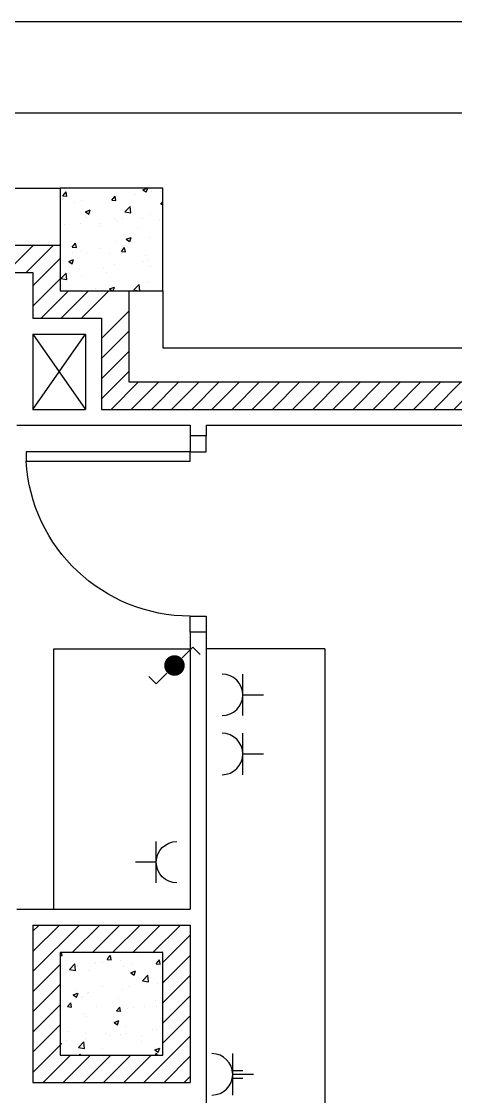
# Model space of a CAD drawing. Extents: x 33.7 to 63.4, y -76.7 to 11.5.
# Drawn here: x 48.243 to 50.146, y -28.8 to -24.088 of the extents above; entities that cross this region are included whole.
import ezdxf

# ---------------------------------------------------------------- set-up
doc = ezdxf.new("R2010")
doc.units = 0
doc.header["$LTSCALE"] = 0.375
doc.layers.get('0').update_dxf_attribs({"linetype": 'CONTINUOUS'})
for name, color, linetype in [('AUX', 7, 'CONTINUOUS'), ('CARPINTERIA', 44, 'CONTINUOUS'), ('FORMATO', 3, 'CONTINUOUS'), ('INSONORIZACION', 43, 'CONTINUOUS'), ('MUEBLES', 1, 'CONTINUOUS'), ('MUROS', 3, 'CONTINUOUS'), ('PILARES', 2, 'CONTINUOUS'), ('TEXTOS', 2, 'CONTINUOUS')]:
    doc.layers.add(name, color=color, linetype=linetype)

# ---------------------------------------------------------------- blocks, each defined once
blk = doc.blocks.new('*X30')
at = {"color": 0}
for p, q in [((162.1708, 141.7531), (162.2908, 141.8731)), ((162.2592, 141.7531), (162.3792, 141.8731)), ((162.2885, 141.694), (162.4085, 141.814)), ((162.2885, 141.6056), (162.4085, 141.7256)), ((162.3244, 141.5531), (162.4444, 141.6731)), ((162.4128, 141.5531), (162.5328, 141.6731)), ((162.5012, 141.5531), (162.6212, 141.6731)), ((162.5885, 141.4637), (162.7085, 141.5837)), ((162.5885, 141.3753), (162.7085, 141.4953)), ((162.5885, 141.2869), (162.7085, 141.4069)), ((162.5885, 141.1985), (162.7085, 141.3185)), ((162.6315, 141.1531), (162.7515, 141.2731)), ((162.7199, 141.1531), (162.8399, 141.2731)), ((162.8083, 141.1531), (162.9283, 141.2731)), ((162.8967, 141.1531), (163.0167, 141.2731)), ((162.985, 141.1531), (163.105, 141.2731)), ((163.0734, 141.1531), (163.1934, 141.2731)), ((163.1618, 141.1531), (163.2818, 141.2731)), ((163.2502, 141.1531), (163.3702, 141.2731)), ((163.3386, 141.1531), (163.4586, 141.2731)), ((163.427, 141.1531), (163.547, 141.2731)), ((163.5154, 141.1531), (163.6354, 141.2731)), ((163.6038, 141.1531), (163.7238, 141.2731)), ((163.6922, 141.1531), (163.8122, 141.2731)), ((163.7805, 141.1531), (163.9005, 141.2731)), ((163.8689, 141.1531), (163.9889, 141.2731)), ((163.9573, 141.1531), (164.0773, 141.2731)), ((164.0457, 141.1531), (164.1657, 141.2731)), ((164.1341, 141.1531), (164.2541, 141.2731))]:
    blk.add_line(p, q, dxfattribs=at)
blk = doc.blocks.new('*X19')
at = {"color": 0}
for p, q in [((162.4194, 142.0893), (162.4338, 142.1066)), ((162.4253, 142.1194), (162.4253, 142.1194)), ((162.4374, 142.0876), (162.4339, 142.1064)), ((162.7363, 142.0942), (162.7363, 142.0942)), ((162.7707, 142.1158), (162.7898, 142.1231)), ((162.7707, 142.1158), (162.7856, 142.1057)), ((162.7857, 142.1056), (162.7916, 142.1231)), ((162.8076, 142.1079), (162.8076, 142.1079)), ((162.8499, 142.1091), (162.8499, 142.1091)), ((162.4194, 142.0893), (162.4373, 142.0878)), ((162.4717, 142.0593), (162.4717, 142.0593)), ((162.5021, 142.0676), (162.5021, 142.0676)), ((162.6345, 142.0705), (162.649, 142.0877)), ((162.6345, 142.0705), (162.6525, 142.0689)), ((162.6526, 142.0688), (162.6491, 142.0876)), ((162.6561, 142.0887), (162.6561, 142.0887)), ((162.6612, 142.0843), (162.6612, 142.0843)), ((162.8497, 142.0517), (162.8585, 142.0622)), ((162.8497, 142.0517), (162.8585, 142.0509)), ((162.5186, 142.019), (162.5396, 142.0271)), ((162.5186, 142.019), (162.5335, 142.009)), ((162.5337, 142.0089), (162.5397, 142.027)), ((162.5399, 142.0144), (162.5399, 142.0144)), ((162.6909, 142.0181), (162.7143, 142.0425)), ((162.6909, 142.0181), (162.7176, 142.014)), ((162.7177, 142.0138), (162.7144, 142.0423)), ((162.7149, 142.0445), (162.7149, 142.0445)), ((162.804, 142.008), (162.804, 142.008)), ((162.4261, 141.9611), (162.4261, 141.9611)), ((162.4984, 141.9677), (162.4984, 141.9677)), ((162.523, 141.9946), (162.523, 141.9946)), ((162.5823, 141.966), (162.5823, 141.966)), ((162.5862, 141.9543), (162.5862, 141.9543)), ((162.6524, 141.9888), (162.6524, 141.9888)), ((162.6574, 141.9758), (162.6574, 141.9758)), ((162.6831, 141.9879), (162.6831, 141.9879)), ((162.771, 141.9908), (162.771, 141.9908)), ((162.8433, 141.9811), (162.8433, 141.9811)), ((162.6977, 141.8983), (162.7187, 141.9063)), ((162.7127, 141.8881), (162.7188, 141.9062)), ((162.7464, 141.9476), (162.7464, 141.9476)), ((162.8003, 141.9082), (162.8003, 141.9082)), ((162.461, 141.8637), (162.4755, 141.8809)), ((162.461, 141.8637), (162.4789, 141.8621)), ((162.479, 141.862), (162.4756, 141.8808)), ((162.4948, 141.8678), (162.4948, 141.8678)), ((162.6488, 141.889), (162.6488, 141.889)), ((162.6762, 141.8448), (162.6906, 141.8621)), ((162.6942, 141.8432), (162.6907, 141.862)), ((162.6921, 141.8725), (162.6921, 141.8725)), ((162.6977, 141.8983), (162.7126, 141.8882)), ((162.7025, 141.8655), (162.7025, 141.8655)), ((162.4633, 141.8421), (162.4633, 141.8421)), ((162.5033, 141.8476), (162.5033, 141.8476)), ((162.5275, 141.8354), (162.5275, 141.8354)), ((162.5784, 141.8575), (162.5784, 141.8575)), ((162.6234, 141.8354), (162.6234, 141.8354)), ((162.6762, 141.8448), (162.6941, 141.8433)), ((162.7836, 141.8286), (162.7836, 141.8286)), ((162.4456, 141.8015), (162.4666, 141.8096)), ((162.4456, 141.8015), (162.4606, 141.7914)), ((162.4607, 141.7913), (162.4667, 141.8094)), ((162.4911, 141.768), (162.4911, 141.768)), ((162.5994, 141.7696), (162.5994, 141.7696)), ((162.6452, 141.7891), (162.6452, 141.7891)), ((162.7744, 141.7996), (162.7744, 141.7996)), ((162.7967, 141.8083), (162.7967, 141.8083)), ((162.8026, 141.7791), (162.8026, 141.7791)), ((162.4105, 141.7259), (162.4339, 141.7502)), ((162.4105, 141.7259), (162.4372, 141.7217)), ((162.4244, 141.7395), (162.4244, 141.7395)), ((162.4244, 141.7293), (162.4244, 141.7293)), ((162.4373, 141.7216), (162.434, 141.7501)), ((162.4995, 141.7392), (162.4995, 141.7392)), ((162.6131, 141.7542), (162.6131, 141.7542)), ((162.565, 141.6821), (162.565, 141.6821)), ((162.6247, 141.6807), (162.6457, 141.6888)), ((162.6247, 141.6807), (162.6359, 141.6731)), ((162.6406, 141.6731), (162.6458, 141.6886)), ((162.6415, 141.6892), (162.6415, 141.6892)), ((162.7252, 141.6753), (162.7252, 141.6753)), ((162.7307, 141.6762), (162.754, 141.7006)), ((162.7307, 141.6762), (162.7506, 141.6731)), ((162.7573, 141.6731), (162.7542, 141.7004)), ((162.793, 141.7084), (162.793, 141.7084)), ((162.4085, 138.76), (162.4161, 138.7594)), ((162.4163, 138.7592), (162.4137, 138.7731)), ((162.6134, 138.7421), (162.6279, 138.7594)), ((162.6314, 138.7404), (162.628, 138.7592)), ((162.7673, 138.7605), (162.7673, 138.7605)), ((162.4483, 138.6985), (162.4717, 138.7229)), ((162.4751, 138.6942), (162.4718, 138.7227)), ((162.4838, 138.715), (162.4838, 138.715)), ((162.5589, 138.7249), (162.5589, 138.7249)), ((162.5634, 138.7301), (162.5634, 138.7301)), ((162.5923, 138.7305), (162.5923, 138.7305)), ((162.6134, 138.7421), (162.6313, 138.7406)), ((162.6725, 138.7398), (162.6725, 138.7398)), ((162.6836, 138.7124), (162.6836, 138.7124)), ((162.7235, 138.7233), (162.7235, 138.7233)), ((162.8286, 138.7233), (162.843, 138.7405)), ((162.8286, 138.7233), (162.8465, 138.7217)), ((162.8394, 138.7349), (162.8394, 138.7349)), ((162.8466, 138.7216), (162.8431, 138.7404)), ((162.4174, 138.7004), (162.4174, 138.7004)), ((162.4483, 138.6985), (162.475, 138.6944)), ((162.5321, 138.6932), (162.5321, 138.6932)), ((162.7171, 138.6838), (162.7381, 138.6919)), ((162.7171, 138.6838), (162.732, 138.6737)), ((162.7322, 138.6736), (162.7382, 138.6917)), ((162.7685, 138.6489), (162.7918, 138.6732)), ((162.7953, 138.6446), (162.7919, 138.6731)), ((162.8581, 138.6563), (162.8581, 138.6563)), ((162.5936, 138.6215), (162.5936, 138.6215)), ((162.6799, 138.6125), (162.6799, 138.6125)), ((162.7069, 138.6255), (162.7069, 138.6255)), ((162.7685, 138.6489), (162.7951, 138.6447)), ((162.783, 138.6464), (162.783, 138.6464)), ((162.8358, 138.635), (162.8358, 138.635)), ((162.4651, 138.587), (162.4861, 138.5951)), ((162.4651, 138.587), (162.48, 138.577)), ((162.4799, 138.6065), (162.4799, 138.6065)), ((162.4801, 138.5768), (162.4862, 138.595)), ((162.505, 138.5768), (162.505, 138.5768)), ((162.5284, 138.5933), (162.5284, 138.5933)), ((162.5319, 138.5955), (162.5319, 138.5955)), ((162.6651, 138.57), (162.6651, 138.57)), ((162.8253, 138.5632), (162.8253, 138.5632)), ((162.4398, 138.5353), (162.4543, 138.5525)), ((162.4398, 138.5353), (162.4578, 138.5337)), ((162.4579, 138.5336), (162.4544, 138.5524)), ((162.5682, 138.5365), (162.5682, 138.5365)), ((162.655, 138.5165), (162.6695, 138.5337)), ((162.655, 138.5165), (162.6729, 138.5149)), ((162.6731, 138.5148), (162.6696, 138.5336)), ((162.7041, 138.5281), (162.7041, 138.5281)), ((162.7284, 138.5297), (162.7284, 138.5297)), ((162.7792, 138.538), (162.7792, 138.538)), ((162.8321, 138.5351), (162.8321, 138.5351)), ((162.5146, 138.5032), (162.5146, 138.5032)), ((162.5248, 138.4934), (162.5248, 138.4934)), ((162.6441, 138.4662), (162.6651, 138.4743)), ((162.6441, 138.4662), (162.659, 138.4562)), ((162.6592, 138.4561), (162.6652, 138.4742)), ((162.6763, 138.5126), (162.6763, 138.5126)), ((162.4453, 138.4243), (162.4453, 138.4243)), ((162.6945, 138.4465), (162.6945, 138.4465)), ((162.7003, 138.4197), (162.7003, 138.4197)), ((162.8139, 138.4346), (162.8139, 138.4346)), ((162.8285, 138.4353), (162.8285, 138.4353)), ((162.4085, 138.3758), (162.4131, 138.3775)), ((162.4085, 138.3636), (162.4132, 138.3774)), ((162.4357, 138.3849), (162.4357, 138.3849)), ((162.4881, 138.3566), (162.5114, 138.381)), ((162.5149, 138.3524), (162.5115, 138.3808)), ((162.5196, 138.4165), (162.5196, 138.4165)), ((162.5211, 138.3936), (162.5211, 138.3936)), ((162.6054, 138.4175), (162.6054, 138.4175)), ((162.6252, 138.4098), (162.6252, 138.4098)), ((162.6727, 138.4128), (162.6727, 138.4128)), ((162.7656, 138.4108), (162.7656, 138.4108)), ((162.7664, 138.3806), (162.7664, 138.3806)), ((162.4881, 138.3566), (162.5147, 138.3525)), ((162.4928, 138.3231), (162.4959, 138.3269)), ((162.4967, 138.3231), (162.496, 138.3267)), ((162.5914, 138.3506), (162.5914, 138.3506)), ((162.8232, 138.3455), (162.8442, 138.3535)), ((162.8232, 138.3455), (162.8381, 138.3354)), ((162.8238, 138.3231), (162.8316, 138.3313)), ((162.8248, 138.3354), (162.8248, 138.3354)), ((162.8327, 138.3231), (162.8317, 138.3312)), ((162.8382, 138.3353), (162.8443, 138.3534))]:
    blk.add_line(p, q, dxfattribs=at)
blk = doc.blocks.new('$HO07200007N')
at = {"color": 0}
for p, q in [((0.07, 0), (0.07, 0.72)), ((0.07, 0.72), (0.11, 0.72)), ((0.11, 0.72), (0.11, 0)), ((0, 0), (0.07, 0)), ((0.07, 0), (0.07, -0.07)), ((0.11, 0), (0.07, 0)), ((0.07, -0.07), (0, -0.07))]:
    blk.add_line(p, q, dxfattribs=at)
blk.add_arc((0.0679, -0.0009), 0.7221, 0.0689, 86.658, dxfattribs=at)
blk = doc.blocks.new('$P107200007N07000N')
at = {"color": 0}
for p, q in [((0, 0.07), (0, 0.07)), ((0.86, 0.07), (0.79, 0.07)), ((0.79, 0.07), (0.79, 0)), ((0.86, 0.07), (0.86, 0.07)), ((0, 0), (0, 0)), ((0.79, 0), (0.86, 0)), ((0.86, 0), (0.86, 0))]:
    blk.add_line(p, q, dxfattribs=at)
at = {"color": 0, "invisible_edges": 15}
blk.add_3dface([(0, 0), (0.86, 0), (0.86, 0.07), (0, 0.07)], dxfattribs=at)
at = {"color": 0}
blk.add_blockref('$HO07200007N', (0, 0.07), dxfattribs=at)
blk = doc.blocks.new('*X15')
at = {"color": 0}
for p, q in [((162.2885, 138.6888), (162.4928, 138.8931)), ((162.2885, 138.7772), (162.4044, 138.8931)), ((162.2885, 138.8656), (162.316, 138.8931)), ((162.4612, 138.7731), (162.5812, 138.8931)), ((162.5496, 138.7731), (162.6696, 138.8931)), ((162.638, 138.7731), (162.758, 138.8931)), ((162.7264, 138.7731), (162.8464, 138.8931)), ((162.8148, 138.7731), (162.9348, 138.8931)), ((162.8585, 138.7285), (162.9785, 138.8485)), ((162.8585, 138.6401), (162.9785, 138.7601)), ((162.2885, 138.6004), (162.4085, 138.7204)), ((162.8585, 138.5517), (162.9785, 138.6717)), ((162.2885, 138.5121), (162.4085, 138.6321)), ((162.8585, 138.4633), (162.9785, 138.5833)), ((162.2885, 138.4237), (162.4085, 138.5437)), ((162.8585, 138.3749), (162.9785, 138.4949)), ((162.2885, 138.3353), (162.4085, 138.4553)), ((162.7751, 138.2031), (162.9785, 138.4066)), ((162.2885, 138.2469), (162.4085, 138.3669)), ((162.3331, 138.2031), (162.4531, 138.3231)), ((162.4215, 138.2031), (162.5415, 138.3231)), ((162.5099, 138.2031), (162.6299, 138.3231)), ((162.5983, 138.2031), (162.7183, 138.3231)), ((162.6867, 138.2031), (162.8067, 138.3231)), ((162.8635, 138.2031), (162.9785, 138.3182)), ((162.9519, 138.2031), (162.9785, 138.2298))]:
    blk.add_line(p, q, dxfattribs=at)
blk = doc.blocks.new('ELENC2')
at = {"linetype": 'Continuous'}
for p, q in [((-0.181818, 0.181818), (0.181818, 0.181818)), ((0, 0.181818), (0, 0))]:
    blk.add_line(p, q, dxfattribs=at)
blk.add_arc((0, 0.363636), 0.181818, 180, 0, dxfattribs=at)
blk = doc.blocks.new('ELICO')
at = {"linetype": 'Continuous'}
for p, q in [((0.0681, 0.0681), (0.1607, 0.1607)), ((0.1607, 0.1607), (0.225, 0.0964)), ((-0.0681, -0.0681), (-0.1607, -0.1607)), ((-0.1607, -0.1607), (-0.225, -0.0964))]:
    blk.add_line(p, q, dxfattribs=at)
at = {"linetype": 'Continuous', "const_width": 0.09}
blk.add_lwpolyline([(-0.045, 0, 1), (0.045, 0, 1)], format="xyb", close=True, dxfattribs=at)
blk = doc.blocks.new('ELENC4')
at = {"linetype": 'Continuous'}
for p, q in [((-0.1818, 0.1818), (0.1818, 0.1818)), ((-0.0327, 0.1848), (-0.0327, 0.0935)), ((0, 0), (0, 0.1818)), ((0.0327, 0.1848), (0.0327, 0.0935))]:
    blk.add_line(p, q, dxfattribs=at)
blk.add_arc((0, 0.3636), 0.1818, 180, 0, dxfattribs=at)

msp = doc.modelspace()

# ---------------------------------------------------------------- linework, layer by layer
at = {"layer": 'AUX'}
for p, q in [((48.2932, -25.4581), (48.5232, -25.7881)), ((48.2932, -25.7881), (48.5232, -25.4581))]:
    msp.add_line(p, q, dxfattribs=at)
at = {"layer": 'FORMATO', "color": 7, "linetype": 'ByBlock'}
msp.add_lwpolyline([(33.6764, -45.0883), (33.6764, -24.0883), (63.3764, -24.0883), (63.3764, -45.0883), (33.6764, -45.0883)], dxfattribs=at)
at = {"layer": 'FORMATO', "linetype": 'ByBlock'}
msp.add_lwpolyline([(34.6764, -44.6883), (34.6764, -24.4883), (62.9764, -24.4883), (62.9764, -44.6883), (34.6764, -44.6883)], dxfattribs=at)
at = {"layer": 'MUEBLES'}
for p, q in [((48.9832, -26.8397), (48.3832, -26.8397)), ((48.3832, -26.8397), (48.3832, -27.9781)), ((49.5728, -26.8378), (49.0532, -26.8378)), ((49.5728, -26.8378), (49.5728, -28.4478)), ((49.5728, -28.4478), (49.5728, -30.0478))]:
    msp.add_line(p, q, dxfattribs=at)
at = {"layer": 'MUROS'}
for p, q in [((43.3132, -24.8181), (48.4132, -24.8181)), ((43.3132, -25.0681), (48.4132, -25.0681)), ((45.9103, -25.1881), (48.2932, -25.1881)), ((48.2932, -25.1881), (48.2932, -25.3881)), ((48.7132, -25.2681), (48.7132, -25.6681)), ((48.8632, -25.2681), (48.8632, -25.5181)), ((48.2932, -25.3881), (48.5932, -25.3881)), ((48.5932, -25.3881), (48.5932, -25.7881)), ((48.2932, -25.4581), (48.2932, -25.7881)), ((48.2932, -25.4581), (48.5232, -25.4581)), ((48.5232, -25.4581), (48.5232, -25.7881)), ((48.8632, -25.5181), (52.5632, -25.5181)), ((48.7132, -25.6681), (52.5632, -25.6681)), ((48.2932, -25.7881), (48.5232, -25.7881)), ((48.5932, -25.7881), (52.3314, -25.7881)), ((48.2232, -25.8581), (48.9832, -25.8581)), ((48.9832, -25.8581), (48.9832, -25.9045)), ((49.0532, -25.8581), (52.2614, -25.8581)), ((49.0532, -25.8581), (49.0532, -25.9045)), ((49.0532, -25.9045), (48.9832, -25.9045)), ((49.0532, -26.7645), (48.9832, -26.7645)), ((48.9832, -26.7645), (48.9832, -27.9781)), ((49.0532, -26.7645), (49.0532, -31.9581)), ((48.2232, -27.9781), (48.9832, -27.9781)), ((48.2932, -28.0481), (48.2932, -28.7381)), ((48.2932, -28.0481), (48.9832, -28.0481)), ((48.9832, -28.0481), (48.9832, -28.7381)), ((48.2932, -28.7381), (48.9832, -28.7381))]:
    msp.add_line(p, q, dxfattribs=at)
at = {"layer": 'PILARES'}
for points in [[(48.4132, -25.2681), (48.8632, -25.2681), (48.8632, -24.8181), (48.4132, -24.8181)], [(48.4132, -28.6181), (48.8632, -28.6181), (48.8632, -28.1681), (48.4132, -28.1681)]]:
    msp.add_lwpolyline(points, close=True, dxfattribs=at)

# ---------------------------------------------------------------- block references
at = {"layer": 'CARPINTERIA', "yscale": -1, "rotation": 270}
msp.add_blockref('$P107200007N07000N', (49.0532, -25.9045), dxfattribs=at)
at = {"layer": 'INSONORIZACION'}
for name in ['*X30', '*X15']:
    msp.add_blockref(name, (-113.9953, -166.9412), dxfattribs=at)
at = {"layer": 'PILARES'}
msp.add_blockref('*X19', (-113.9953, -166.9412), dxfattribs=at)
at = {"layer": 'TEXTOS', "xscale": 0.5, "yscale": 0.5, "zscale": 0.5}
msp.add_blockref('ELICO', (48.9137, -26.9107), dxfattribs=at)
at = {"layer": 'TEXTOS', "yscale": 0.5, "zscale": 0.5}
for name, p, xscale, rotation in [('ELENC2', (49.3041, -27.0394), 0.5, 90), ('ELENC2', (49.3041, -27.2984), 0.5, 90), ('ELENC2', (48.743, -27.7728), -0.5, 270), ('ELENC4', (49.2598, -28.7025), 0.5, 90)]:
    msp.add_blockref(name, p, dxfattribs=dict(at, xscale=xscale, rotation=rotation))

doc.saveas('drawing.dxf')
